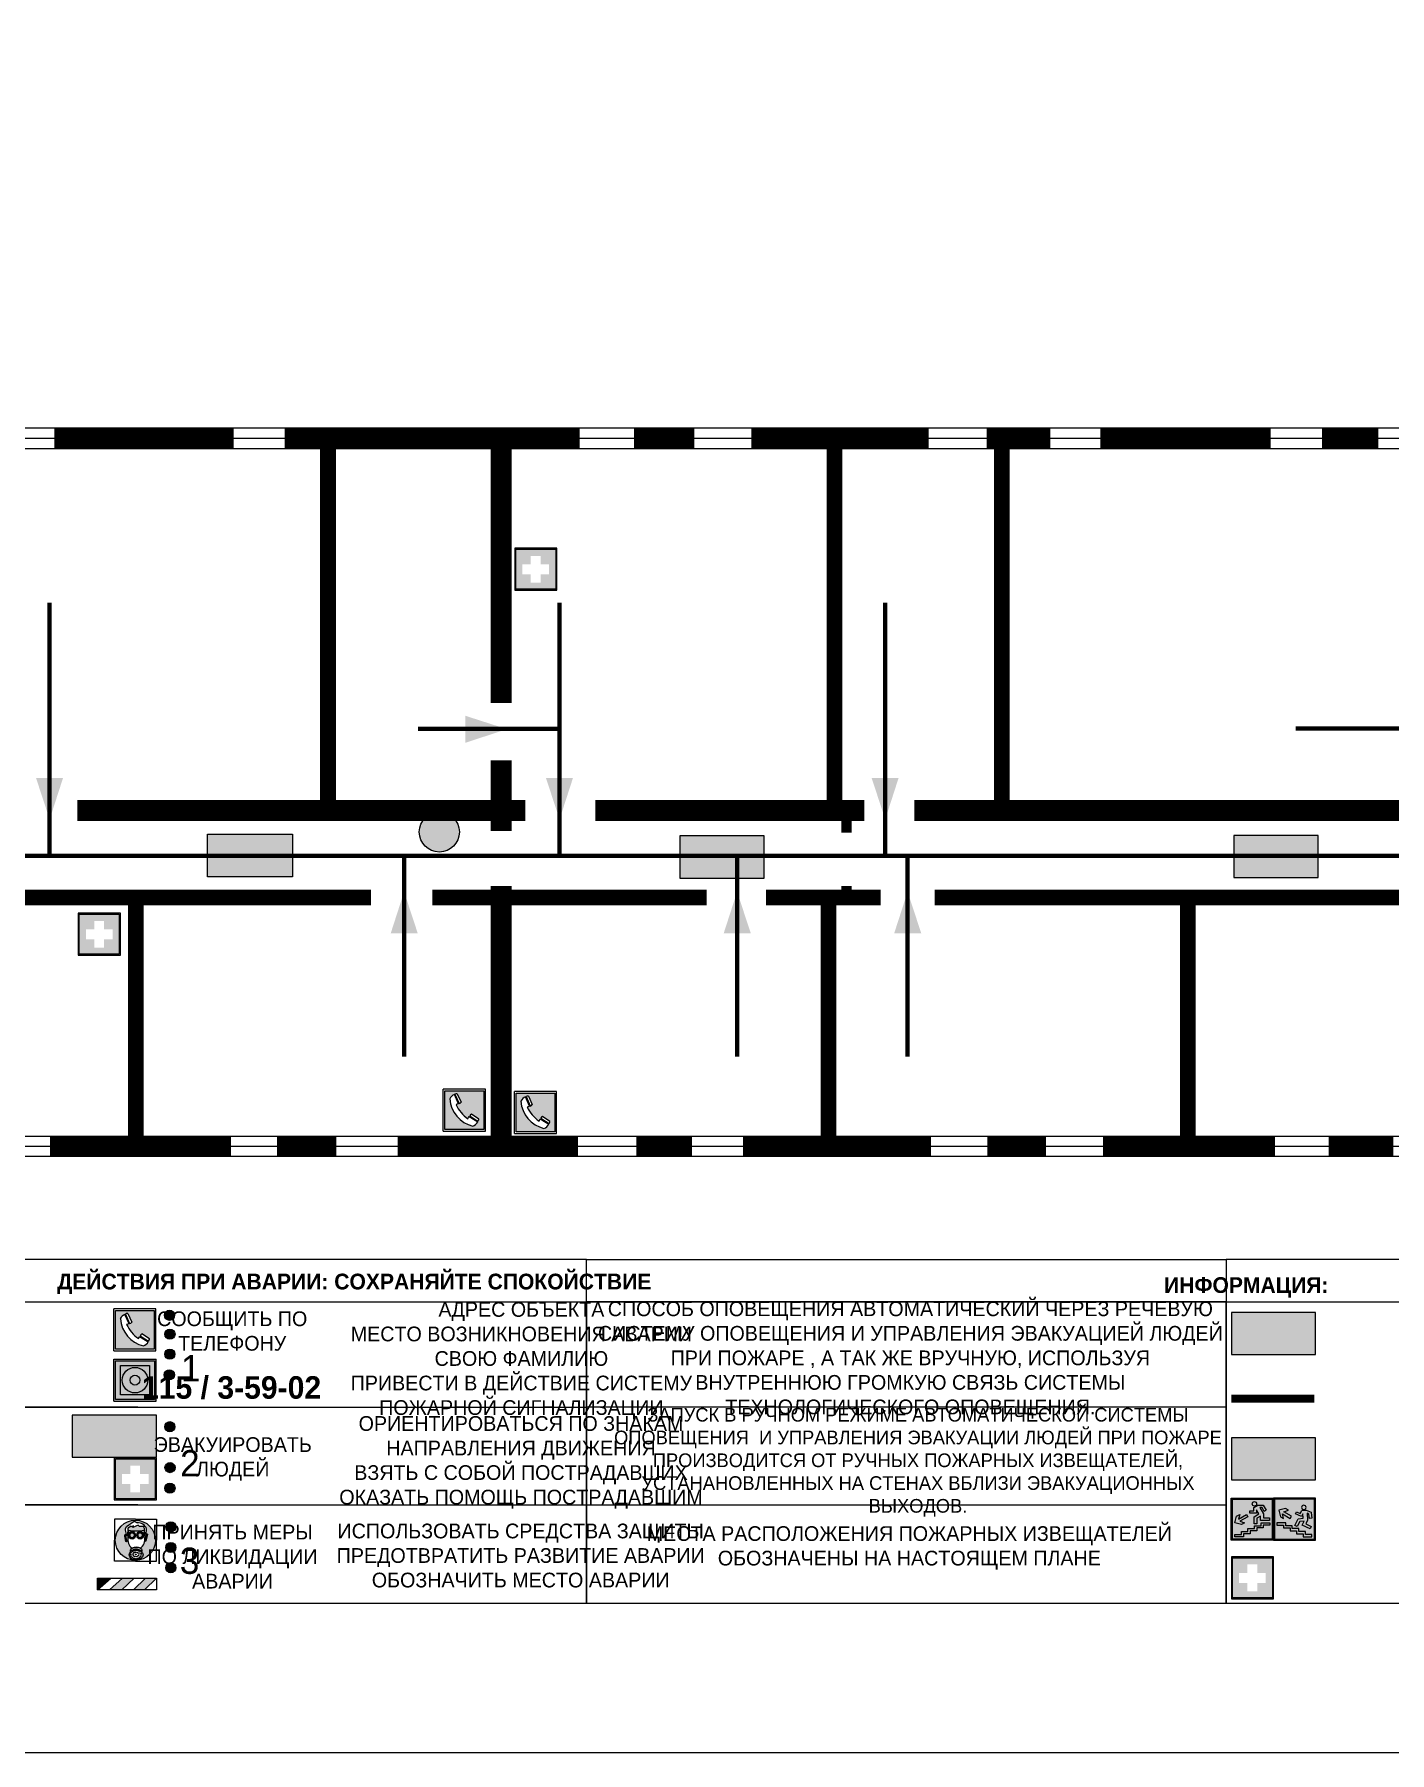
# Model space of a CAD drawing. Header units: millimetres. Extents: x 13114 to 67229, y 22859 to 38520.
# Drawn here: x 31861.6 to 32119.4, y 34763.1 to 35090 of the extents above; entities that cross this region are included whole.
import ezdxf

# ---------------------------------------------------------------- set-up
doc = ezdxf.new("R2010")
doc.units = ezdxf.units.MM
doc.layers.add('План_Штампы', color=7, linetype='Continuous')
doc.styles.add('обычный', font='arial.ttf')

# ---------------------------------------------------------------- blocks, each defined once
blk = doc.blocks.new('A$C38D26F80')
h = blk.add_hatch(color=5)
h.dxf.hatch_style = 1
h.paths.add_polyline_path([(-8.77, -4.48, 1), (-0.19, -4.48, 1)])
h.paths.add_polyline_path([(-6.75, -3.58), (-6.75, -3.31), (-6.62, -3.22), (-6.5, -3.22), (-6.42, -3.3), (-6.39, -3.28), (-6.59, -2.23), (-6.59, -2.01), (-6.38, -1.58), (-4.76, -0.4), (-4.13, -0.79, -0.362848), (-2.1, -2.1, -0.201049), (-2.17, -2.48, 0.085434), (-2.26, -3.13), (-1.9, -3.16), (-2.25, -4.7), (-2.4, -4.59), (-2.43, -4.34), (-2.36, -4.34), (-2.14, -3.34), (-2.47, -3.42), (-2.58, -1.95), (-2.77, -1.58), (-3.58, -1.52), (-3.92, -1.26), (-5.05, -1.73), (-4.87, -1.39), (-5.41, -1.6), (-5.41, -1.46), (-6.13, -1.87), (-6.18, -3.5), (-6.56, -3.47), (-6.37, -4.59), (-6.16, -4.43), (-6.16, -4.66), (-6.36, -4.79), (-6.37, -4.8), (-6.51, -4.76)], flags=16)
h.paths.add_polyline_path([(-6.51, -4.76), (-6.36, -4.79), (-6.37, -4.8)], flags=0)
h.paths.add_polyline_path([(-5.92, -2.34, 0.089508), (-2.67, -2.35), (-2.48, -3.88, -0.268602), (-3.4, -6.18, 0.262449), (-5.2, -6.18, -0.268602), (-6.11, -3.88)], flags=16)
edge = h.paths.add_edge_path(flags=16)
edge.add_ellipse((-5.19, -3.41), major_axis=(0, 0.842), ratio=0.848992, start_angle=0, end_angle=360)
edge = h.paths.add_edge_path(flags=0)
edge.add_ellipse((-5.19, -3.39), major_axis=(0, 0.665), ratio=0.853798, start_angle=0, end_angle=360)
edge = h.paths.add_edge_path(flags=0)
edge.add_ellipse((-5.19, -3.4), major_axis=(0, 0.528), ratio=0.864094, start_angle=0, end_angle=360)
edge = h.paths.add_edge_path(flags=16)
edge.add_ellipse((-3.47, -3.4), major_axis=(0, 0.842), ratio=0.848992, start_angle=0, end_angle=360)
h.paths.add_polyline_path([(-3.13, -6.45), (-3.13, -6.84, 0.383174), (-5.57, -6.85), (-5.57, -6.49, -0.369952)], flags=16)
edge = h.paths.add_edge_path(flags=0)
edge.add_ellipse((-3.47, -3.39), major_axis=(0, 0.665), ratio=0.853798, start_angle=0, end_angle=360)
edge = h.paths.add_edge_path(flags=0)
edge.add_ellipse((-3.47, -3.4), major_axis=(0, 0.528), ratio=0.864094, start_angle=0, end_angle=360)
edge = h.paths.add_edge_path(flags=16)
edge.add_ellipse((-4.34, -7.57), major_axis=(-1.48, 0), ratio=0.744955, start_angle=0, end_angle=360)
h.paths.add_polyline_path([(-5.01, -6.85, -1), (-5.15, -6.85, -1)], flags=0)
h.paths.add_polyline_path([(-5.33, -7.14, -1), (-5.47, -7.14, -1)], flags=0)
h.paths.add_polyline_path([(-4.61, -6.71, -1), (-4.74, -6.71, -1)], flags=16)
h.paths.add_polyline_path([(-5.43, -7.51, -1), (-5.57, -7.51, -1)], flags=0)
h.paths.add_polyline_path([(-4.26, -6.67, -1), (-4.4, -6.67, -1)], flags=16)
h.paths.add_polyline_path([(-4.74, -7.14, -1), (-4.88, -7.14, -1)], flags=0)
h.paths.add_polyline_path([(-4.93, -7.43, -1), (-5.07, -7.43, -1)], flags=0)
h.paths.add_polyline_path([(-4.41, -7.07, -1), (-4.54, -7.07, -1)], flags=0)
h.paths.add_polyline_path([(-5.33, -7.87, -1), (-5.46, -7.87, -1)], flags=0)
h.paths.add_polyline_path([(-3.8, -6.71, -1), (-3.94, -6.71, -1)], flags=16)
h.paths.add_polyline_path([(-4.85, -7.78, -1), (-4.98, -7.78, -1)], flags=0)
h.paths.add_polyline_path([(-3.96, -7.14, -1), (-4.1, -7.14, -1)], flags=0)
h.paths.add_polyline_path([(-4.33, -7.53, -1), (-4.47, -7.53, -1)], flags=0)
h.paths.add_polyline_path([(-5.09, -8.12, -1), (-5.23, -8.12, -1)], flags=0)
h.paths.add_polyline_path([(-3.5, -6.94, -1), (-3.64, -6.94, -1)], flags=0)
h.paths.add_polyline_path([(-4.54, -7.97, -1), (-4.68, -7.97, -1)], flags=0)
h.paths.add_polyline_path([(-3.66, -7.39, -1), (-3.8, -7.39, -1)], flags=0)
h.paths.add_polyline_path([(-4.73, -8.35, -1), (-4.86, -8.35, -1)], flags=0)
h.paths.add_polyline_path([(-4.09, -7.96, -1), (-4.23, -7.96, -1)], flags=0)
h.paths.add_polyline_path([(-3.77, -7.74, -1), (-3.91, -7.74, -1)], flags=0)
h.paths.add_polyline_path([(-3.22, -7.27, -1), (-3.35, -7.27, -1)], flags=0)
h.paths.add_polyline_path([(-4.34, -8.4, -1), (-4.47, -8.4, -1)], flags=0)
h.paths.add_polyline_path([(-3.16, -7.61, -1), (-3.3, -7.61, -1)], flags=0)
h.paths.add_polyline_path([(-3.9, -8.35, -1), (-4.04, -8.35, -1)], flags=0)
h.paths.add_polyline_path([(-3.32, -7.91, -1), (-3.46, -7.91, -1)], flags=0)
h.paths.add_polyline_path([(-3.55, -8.23, -1), (-3.69, -8.23, -1)], flags=0)
at = {"color": 5, "lineweight": 5}
for p, q in [((-4.48, 0), (-8.96, 0)), ((-8.96, 0), (-8.96, -4.48)), ((-4.48, 0), (0, 0)), ((0, 0), (0, -4.48)), ((-6.75, -3.31), (-6.62, -3.22)), ((-6.75, -3.58), (-6.75, -3.31)), ((-6.51, -4.76), (-6.75, -3.58)), ((-6.62, -3.22), (-6.5, -3.22)), ((-6.59, -2.01), (-6.38, -1.58)), ((-6.59, -2.23), (-6.59, -2.01)), ((-6.39, -3.28), (-6.59, -2.23)), ((-6.18, -3.5), (-6.56, -3.47)), ((-6.56, -3.47), (-6.37, -4.59)), ((-6.5, -3.22), (-6.42, -3.3)), ((-6.42, -3.3), (-6.39, -3.28)), ((-6.38, -1.58), (-4.76, -0.4)), ((-6.13, -1.87), (-6.18, -3.5)), ((-5.41, -1.46), (-6.13, -1.87)), ((-5.92, -2.34), (-6.11, -3.88)), ((-4.87, -1.39), (-5.41, -1.6)), ((-5.41, -1.6), (-5.41, -1.46)), ((-3.92, -1.26), (-5.05, -1.73)), ((-5.05, -1.73), (-4.87, -1.39)), ((-4.76, -0.4), (-4.13, -0.79)), ((-3.58, -1.52), (-3.92, -1.26)), ((-2.77, -1.58), (-3.58, -1.52)), ((-2.58, -1.95), (-2.77, -1.58)), ((-2.67, -2.34), (-2.48, -3.88)), ((-2.47, -3.42), (-2.58, -1.95)), ((-2.14, -3.34), (-2.47, -3.42)), ((-2.36, -4.34), (-2.14, -3.34)), ((-1.9, -3.16), (-2.26, -3.13)), ((-2.25, -4.7), (-1.9, -3.16)), ((-8.96, -8.96), (-8.96, -4.48)), ((-6.37, -4.8), (-6.51, -4.76)), ((-6.37, -4.59), (-6.16, -4.43)), ((-6.16, -4.66), (-6.37, -4.8)), ((-6.16, -4.43), (-6.16, -4.66)), ((-5.57, -6.49), (-5.57, -6.85)), ((-3.13, -6.45), (-3.13, -6.84)), ((-2.43, -4.34), (-2.4, -4.59)), ((-2.43, -4.34), (-2.36, -4.34)), ((-2.4, -4.59), (-2.25, -4.7)), ((0, -8.96), (0, -4.48)), ((-4.48, -8.96), (-8.96, -8.96)), ((-4.48, -8.96), (0, -8.96))]:
    blk.add_line(p, q, dxfattribs=at)
at = {"color": 5}
for p, q in [((-6.75, -3.31), (-6.62, -3.22)), ((-6.75, -3.58), (-6.75, -3.31)), ((-6.51, -4.76), (-6.75, -3.58)), ((-6.62, -3.22), (-6.5, -3.22)), ((-6.59, -2.01), (-6.38, -1.58)), ((-6.59, -2.23), (-6.59, -2.01)), ((-6.39, -3.28), (-6.59, -2.23)), ((-6.18, -3.5), (-6.56, -3.47)), ((-6.56, -3.47), (-6.37, -4.59)), ((-6.5, -3.22), (-6.42, -3.3)), ((-6.42, -3.3), (-6.39, -3.28)), ((-6.38, -1.58), (-4.76, -0.4)), ((-6.13, -1.87), (-6.18, -3.5)), ((-5.41, -1.46), (-6.13, -1.87)), ((-4.87, -1.39), (-5.41, -1.6)), ((-5.41, -1.6), (-5.41, -1.46)), ((-3.92, -1.26), (-5.05, -1.73)), ((-5.05, -1.73), (-4.87, -1.39)), ((-4.76, -0.4), (-4.13, -0.79)), ((-3.58, -1.52), (-3.92, -1.26)), ((-2.77, -1.58), (-3.58, -1.52)), ((-2.58, -1.95), (-2.77, -1.58)), ((-2.47, -3.42), (-2.58, -1.95)), ((-2.14, -3.34), (-2.47, -3.42)), ((-2.36, -4.34), (-2.14, -3.34)), ((-2.26, -3.13), (-1.9, -3.16)), ((-1.9, -3.16), (-2.25, -4.7)), ((-6.37, -4.8), (-6.51, -4.76)), ((-6.36, -4.79), (-6.51, -4.76)), ((-6.37, -4.59), (-6.16, -4.43)), ((-6.16, -4.66), (-6.37, -4.8)), ((-6.16, -4.66), (-6.36, -4.79)), ((-6.16, -4.43), (-6.16, -4.66)), ((-2.4, -4.59), (-2.43, -4.34)), ((-2.43, -4.34), (-2.36, -4.34)), ((-2.25, -4.7), (-2.4, -4.59))]:
    blk.add_line(p, q, dxfattribs=at)
at = {"color": 5, "lineweight": 5}
for centre, radius in [((-4.48, -4.48), 4.29), ((-5.4, -7.14), 0.0678), ((-5.08, -6.85), 0.0678), ((-4.81, -7.14), 0.0678), ((-4.67, -6.71), 0.0678), ((-4.47, -7.07), 0.0678), ((-4.33, -6.67), 0.0678), ((-4.03, -7.14), 0.0678), ((-3.87, -6.71), 0.0678), ((-3.73, -7.39), 0.0678), ((-3.57, -6.94), 0.0678), ((-3.28, -7.27), 0.0678), ((-5.5, -7.51), 0.0678), ((-5.4, -7.87), 0.0678), ((-5.16, -8.12), 0.0678), ((-5, -7.43), 0.0678), ((-4.91, -7.78), 0.0678), ((-4.79, -8.35), 0.0678), ((-4.61, -7.97), 0.0678), ((-4.4, -7.53), 0.0678), ((-4.4, -8.4), 0.0678), ((-4.16, -7.96), 0.0678), ((-3.97, -8.35), 0.0678), ((-3.84, -7.74), 0.0678), ((-3.62, -8.23), 0.0678), ((-3.39, -7.91), 0.0678), ((-3.23, -7.61), 0.0678)]:
    blk.add_circle(centre, radius, dxfattribs=at)
for centre, radius, start, end in [((-4.28, 6.66), 9.15, 259.6987, 280.1569), ((-0.47, -3.05), 1.79, 161.5846, 182.4584), ((-2.6, -2.2), 0.513, 326.4781, 11.7739), ((-3.66, -4.24), 2.47, 171.573, 231.7124), ((-4.33, -7.88), 1.87, 50.358, 131.5662), ((-4.34, -8.2), 1.82, 48.4943, 132.3565), ((-4.3, -7.78), 1.83, 60.5889, 119.4111), ((-4.93, -4.24), 2.47, 308.2876, 8.427)]:
    blk.add_arc(centre, radius, start, end, dxfattribs=at)
at = {"color": 5}
for centre, radius, start, end in [((-3.89, -2.66), 1.88, 17.387, 97.1599), ((-0.35, -3.07), 1.91, 162.2553, 181.7878), ((-2.6, -2.2), 0.511, 326.3906, 11.8614)]:
    blk.add_arc(centre, radius, start, end, dxfattribs=at)
at = {"color": 5, "lineweight": 5}
for centre, major_axis, ratio in [((-5.19, -3.41), (0, 0.842), 0.848992), ((-5.19, -3.39), (0, 0.665), 0.853798), ((-5.19, -3.4), (0, 0.528), 0.864094), ((-3.47, -3.4), (0, 0.842), 0.848992), ((-3.47, -3.39), (0, 0.665), 0.853798), ((-3.47, -3.4), (0, 0.528), 0.864094), ((-4.34, -7.57), (-1.48, 0), 0.744955)]:
    blk.add_ellipse(centre, major_axis=major_axis, ratio=ratio, dxfattribs=at)
blk = doc.blocks.new('A$C47DD6509')
at = {"lineweight": 5}
for points in [[(-8.69, 0), (-11.19, 0), (-11.19, -2.22)], [(-4.22, 0), (-6.45, 0), (-8.91, -2.22), (-6.61, -2.22)], [(0, 0), (-2.09, 0), (-4.36, -2.22), (-2.29, -2.22)]]:
    blk.add_hatch(color=242, dxfattribs=at).paths.add_polyline_path(points)
at = {"color": 242, "lineweight": 5}
for p, q in [((-11.19, -2.22), (-8.69, 0)), ((-11.19, -2.22), (-11.19, 0)), ((-11.19, 0), (-8.69, 0)), ((-11.19, 0), (0, 0)), ((-8.91, -2.22), (-6.45, 0)), ((-6.61, -2.22), (-4.22, 0)), ((-4.36, -2.22), (-2.09, 0)), ((-2.29, -2.22), (0, 0)), ((0, 0), (0, -2.22)), ((0, -2.22), (-11.19, -2.22))]:
    blk.add_line(p, q, dxfattribs=at)
blk = doc.blocks.new('A$C32E8229D')
at = {"true_color": 0xffffff}
blk.add_hatch(color=7, dxfattribs=at).paths.add_polyline_path([(0, 0), (0, -8), (16, -8), (16, 0)])
h = blk.add_hatch(color=126)
h.paths.add_polyline_path([(0.2, -0.2), (15.8, -0.2), (15.8, -7.8), (0.2, -7.8)])
h.paths.add_polyline_path([(13.49, -2.05), (12.08, -2.05), (11.37, -2.63, 0.162397), (11.29, -2.84), (11.29, -3.63), (10.35, -3.63), (10.35, -4.05), (11.68, -4.05), (11.68, -3.48), (12.26, -4.28), (11.29, -5.1), (11.29, -6.78), (11.85, -6.78), (11.85, -5.44), (12.8, -4.64), (12.8, -5.94), (14.46, -5.94), (14.46, -5.39), (13.45, -5.39), (13.45, -3.97), (12.46, -2.59), (13.15, -2.59), (13.69, -3.34), (14.18, -3)], flags=16)
h.paths.add_polyline_path([(10.74, -1.82, 1), (11.8, -1.82, 1)], flags=16)
h.paths.add_polyline_path([(9.39, -3.59), (5.99, -3.59), (6.56, -3.03), (5.91, -3.03), (5.1, -3.83), (5.91, -4.64), (6.56, -4.64), (5.99, -4.09), (9.39, -4.09)], flags=16)
h.paths.add_polyline_path([(4.29, -1.08), (1.72, -1.08), (1.72, -6.6), (4.29, -6.6)], flags=16)
at = {"color": 126}
blk.add_lwpolyline([(16, -8), (0, -8), (0, 0), (16, 0)], close=True, dxfattribs=at)
blk = doc.blocks.new('A$C18900ED3')
h = blk.add_hatch(color=126)
h.paths.add_polyline_path([(-0.18, -0.18), (-7.02, -0.18), (-7.02, -7.02), (-0.18, -7.02)])
h.paths.add_polyline_path([(-5.89, -4.46), (-5.89, -2.77), (-4.46, -2.77), (-4.46, -1.31), (-2.77, -1.31), (-2.77, -2.77), (-1.33, -2.77), (-1.33, -4.46), (-2.77, -4.46), (-2.77, -5.89), (-4.46, -5.89), (-4.46, -4.46)], flags=16)
at = {"color": 126}
for p, q in [((-7.2, 0), (-7.2, -7.2)), ((0, 0), (-7.2, 0)), ((0, -7.2), (0, 0)), ((-7.02, -7.02), (-7.02, -0.18)), ((-7.02, -0.18), (-0.18, -0.18)), ((-0.18, -0.18), (-0.18, -7.02)), ((-7.2, -7.2), (0, -7.2)), ((-0.18, -7.02), (-7.02, -7.02))]:
    blk.add_line(p, q, dxfattribs=at)
blk = doc.blocks.new('A$C456E1F9C')
at = {"lineweight": 5}
h = blk.add_hatch(color=242, dxfattribs=at)
h.paths.add_polyline_path([(0.51, -1.47), (0.51, -13.26), (12.29, -13.26), (12.29, -1.47)])
h.paths.add_polyline_path([(5.42, -4.95, -0.254479), (4.78, -5.4), (3.52, -2.53, -0.209735), (4.23, -2.4)], flags=16)
h.paths.add_polyline_path([(8.53, -8.6), (10.87, -10.17), (10.54, -10.76), (8.03, -9.13, -0.192251)], flags=16)
h.paths.add_polyline_path([(4.61, -5.49, 0.005518), (3.87, -5.72, 0.128647), (7.49, -10.01, 0.00809), (7.83, -9.33), (10.47, -10.97, -0.16736), (8.99, -12.25, -0.327862), (1.95, -3.95, -0.166952), (3.36, -2.62)], flags=16)
at = {"color": 242, "lineweight": 5}
for p, q in [((0, -13.77), (0, -0.97)), ((12.8, -0.97), (0, -0.97)), ((4.61, -5.49), (3.36, -2.62)), ((3.52, -2.53), (4.78, -5.4)), ((4.23, -2.4), (5.42, -4.95)), ((12.8, -13.77), (12.8, -0.97)), ((7.83, -9.33), (10.47, -10.97)), ((8.03, -9.13), (10.54, -10.76)), ((10.81, -10.12), (8.53, -8.6)), ((10.54, -10.76), (10.8, -10.3)), ((10.8, -10.3), (10.81, -10.12)), ((0, -13.77), (12.8, -13.77))]:
    blk.add_line(p, q, dxfattribs=at)
blk.add_lwpolyline([(0.51, -1.47), (12.29, -1.47), (12.29, -13.26), (0.51, -13.26)], close=True, dxfattribs=at)
for centre, radius, start, end in [((4.59, -5.34), 2.99, 114.2845, 152.1974), ((11.12, -3.31), 9.19, 183.9915, 256.6009), ((4.02, -3.27), 0.891, 76.3284, 123.7092), ((4.68, -4.59), 0.824, 276.9621, 334.0723), ((14.98, -39.1), 35.17, 107.1487, 108.4135), ((13.86, -0.94), 11.08, 205.5536, 234.8762), ((-13.31, 0.8), 23.44, 332.5487, 334.4027), ((8.94, -9.5), 0.989, 114.4092, 157.9388), ((7.87, -9.46), 3, 291.9291, 329.9329)]:
    blk.add_arc(centre, radius, start, end, dxfattribs=at)
blk = doc.blocks.new('A$C54414219')
at = {"true_color": 0xffffff}
h = blk.add_hatch(color=7, dxfattribs=at)
h.paths.add_polyline_path([(2.39, -9.45), (2.39, -18.3), (11.23, -18.3), (11.23, -9.45)], flags=0)
h.paths.add_polyline_path([(10.71, -13.87, -1), (2.92, -13.87, -1)], flags=0)
h.paths.add_polyline_path([(8.3, -13.87, -1), (5.33, -13.87, -1)], flags=0)
h.paths.add_polyline_path([(0.41, -7.47), (0.41, -20.27), (13.21, -20.27), (13.21, -7.47)])
h.paths.add_polyline_path([(0.92, -19.77), (12.71, -19.77), (12.71, -7.98), (0.92, -7.98)], flags=16)
h.paths.add_polyline_path([(11.23, -9.45), (11.23, -18.3), (2.39, -18.3), (2.39, -9.45)], flags=0)
at = {"lineweight": 5}
h = blk.add_hatch(color=242, dxfattribs=at)
h.paths.add_polyline_path([(12.71, -7.98), (0.92, -7.98), (0.92, -19.77), (12.71, -19.77)])
h.paths.add_polyline_path([(11.23, -18.3), (2.39, -18.3), (2.39, -9.45), (11.23, -9.45)], flags=16)
h.paths.add_polyline_path([(10.71, -13.87, -1), (2.92, -13.87, -1)], flags=0)
h.paths.add_polyline_path([(8.3, -13.87, -1), (5.33, -13.87, -1)], flags=0)
at = {"true_color": 0xffffff}
h = blk.add_hatch(color=7, dxfattribs=at)
h.paths.add_polyline_path([(2.39, -9.45), (2.39, -18.3), (11.23, -18.3), (11.23, -9.45)])
h.paths.add_polyline_path([(10.71, -13.87, -1), (2.92, -13.87, -1)], flags=16)
h.paths.add_polyline_path([(8.3, -13.87, -1), (5.33, -13.87, -1)], flags=0)
at = {"lineweight": 5}
h = blk.add_hatch(color=242, dxfattribs=at)
h.paths.add_polyline_path([(2.92, -13.87, 1), (10.71, -13.87, 1)])
h.paths.add_polyline_path([(8.3, -13.87, -1), (5.33, -13.87, -1)], flags=16)
at = {"color": 242, "lineweight": 5}
for p, q in [((0.41, -20.27), (0.41, -7.47)), ((0.41, -7.47), (13.21, -7.47)), ((0.41, -7.47), (13.21, -7.47)), ((13.21, -20.27), (13.21, -7.47)), ((0.41, -20.27), (13.21, -20.27))]:
    blk.add_line(p, q, dxfattribs=at)
for points in [[(0.92, -7.98), (12.71, -7.98), (12.71, -19.77), (0.92, -19.77)], [(2.39, -9.45), (11.23, -9.45), (11.23, -18.3), (2.39, -18.3)]]:
    blk.add_lwpolyline(points, close=True, dxfattribs=at)
for radius in [3.89, 1.49]:
    blk.add_circle((6.81, -13.87), radius, dxfattribs=at)
blk = doc.blocks.new('A$C7B4425F7')
at = {"true_color": 0xffffff}
blk.add_hatch(color=7, dxfattribs=at).paths.add_polyline_path([(0, 0), (-16, 0), (-16, -8), (0, -8)])
h = blk.add_hatch(color=126)
h.paths.add_polyline_path([(-0.2, -0.2), (-15.8, -0.2), (-15.8, -7.8), (-0.2, -7.8)])
h.paths.add_polyline_path([(-11.76, -2.03), (-11.76, -3.66), (-11.17, -3.66, -0.568275), (-11.17, -6.18), (-12.58, -6.18), (-12.58, -2.03)], flags=16)
h.paths.add_polyline_path([(-13.33, -4.12, -0.495768), (-13.59, -6.18), (-15.03, -6.18), (-15.03, -2.03), (-13.59, -2.03, -0.487973)], flags=16)
h.paths.add_polyline_path([(-10.25, -2.03), (-9.48, -2.03), (-9.48, -6.18), (-10.25, -6.18)], flags=16)
h.paths.add_polyline_path([(-13.84, -3.69), (-14.24, -3.69), (-14.24, -3.03), (-13.9, -3.03, -0.692621)], flags=0)
h.paths.add_polyline_path([(-9.15, -2.03), (-8.4, -2.03), (-8.04, -3.07), (-7.68, -2.03), (-6.93, -2.03), (-7.64, -4.1), (-6.93, -6.18), (-7.68, -6.18), (-8.04, -5.14), (-8.4, -6.18), (-9.15, -6.18), (-8.44, -4.1)], flags=16)
h.paths.add_polyline_path([(-11.76, -4.46), (-11.42, -4.46, -0.692621), (-11.36, -5.12), (-11.76, -5.12)], flags=0)
h.paths.add_polyline_path([(-13.9, -5.2), (-14.24, -5.2), (-14.24, -4.55), (-13.84, -4.55, -0.708038)], flags=0)
edge = h.paths.add_edge_path(flags=16)
edge.add_ellipse((-5.51, -4.08), major_axis=(0, 2.05), ratio=0.586184, start_angle=0, end_angle=360)
edge = h.paths.add_edge_path(flags=0)
edge.add_ellipse((-5.51, -4.08), major_axis=(0, 1.14), ratio=0.454828, start_angle=0, end_angle=360)
h.paths.add_polyline_path([(-4.13, -4.96, 0.377264), (-3.48, -4.52, 0.0555), (-3.16, -2.03), (-1.66, -2.03), (-1.66, -4.96), (-0.96, -4.96), (-0.96, -7.01), (-1.75, -7.01), (-1.75, -6.18), (-3.3, -6.18), (-3.3, -7.02), (-4.13, -7.02)], flags=16)
h.paths.add_polyline_path([(-2.73, -2.91), (-2.28, -2.91), (-2.28, -4.96), (-3.05, -4.96, 0.079136)], flags=0)
at = {"color": 126}
blk.add_lwpolyline([(-16, -8), (0, -8), (0, 0), (-16, 0)], close=True, dxfattribs=at)
blk = doc.blocks.new('вниз 3')
at = {"lineweight": 0, "true_color": 0xffffff}
h = blk.add_hatch(color=7, dxfattribs=at)
h.dxf.hatch_style = 1
h.paths.add_polyline_path([(40997.5, -4475.69), (40997.25, -4475.28), (40995.76, -4476.15), (40995.97, -4475.23), (40995.39, -4475.56), (40995.05, -4476.83), (40996.33, -4477.17), (40996.91, -4476.83), (40996, -4476.55)], flags=0)
h.paths.add_polyline_path([(40999.81, -4473.95), (41000.22, -4473.95), (41000.64, -4474.67), (41001.03, -4474.43), (41000.46, -4473.49), (41000.42, -4473.49), (40999.43, -4473.49), (40998.68, -4473.92), (40998.68, -4474.57), (40997.88, -4474.57), (40997.88, -4475), (40999.14, -4475), (40999.14, -4474.43), (40999.14, -4474.38), (40999.59, -4475.15), (40998.72, -4475.67), (40998.72, -4477.06), (40999.24, -4477.06), (40999.24, -4475.96), (40999.95, -4475.56), (40999.95, -4476.43), (41001.61, -4476.43), (41001.61, -4475.88), (41000.47, -4475.88), (41000.47, -4475.12)], flags=0)
h.paths.add_polyline_path([(40999.2, -4473.24, 1), (40998.35, -4473.24, 1)], flags=0)
h.paths.add_polyline_path([(41000.46, -4477.26), (41001.69, -4477.26), (41001.69, -4476.84), (41000.03, -4476.84), (41000.03, -4477.39), (40998.78, -4477.39), (40998.78, -4477.95), (40997.53, -4477.95), (40997.53, -4478.5), (40996.29, -4478.5), (40996.29, -4479.06), (40995.05, -4479.06), (40995.05, -4479.48), (40995.29, -4479.48), (40996.72, -4479.48), (40996.72, -4478.92), (40997.97, -4478.92), (40997.97, -4478.36), (40999.2, -4478.36), (40999.2, -4477.81), (41000.46, -4477.81)], flags=0)
h.paths.add_polyline_path([(41002.37, -4472.17), (40994.37, -4472.17), (40994.37, -4480.17), (41002.37, -4480.17)])
h.paths.add_polyline_path([(41002.16, -4479.96), (40994.57, -4479.96), (40994.57, -4472.37), (41002.16, -4472.37)], flags=16)
h.paths.add_polyline_path([(41001.61, -4475.88), (41001.61, -4476.43), (40999.95, -4476.43), (40999.95, -4475.56), (40999.24, -4475.96), (40999.24, -4477.06), (40998.72, -4477.06), (40998.72, -4475.67), (40999.59, -4475.15), (40999.14, -4474.38), (40999.14, -4474.43), (40999.14, -4475), (40997.88, -4475), (40997.88, -4474.57), (40998.68, -4474.57), (40998.68, -4473.92), (40999.43, -4473.49), (41000.42, -4473.49), (41000.46, -4473.49), (41001.03, -4474.43), (41000.64, -4474.67), (41000.22, -4473.95), (40999.81, -4473.95), (41000.47, -4475.12), (41000.47, -4475.88)], flags=0)
h.paths.add_polyline_path([(41001.69, -4476.84), (41001.69, -4477.26), (41000.46, -4477.26), (41000.46, -4477.81), (40999.2, -4477.81), (40999.2, -4478.36), (40997.97, -4478.36), (40997.97, -4478.92), (40996.72, -4478.92), (40996.72, -4479.48), (40995.05, -4479.48), (40995.05, -4479.06), (40996.29, -4479.06), (40996.29, -4478.5), (40997.53, -4478.5), (40997.53, -4477.95), (40998.78, -4477.95), (40998.78, -4477.39), (41000.03, -4477.39), (41000.03, -4476.84)], flags=0)
h.paths.add_polyline_path([(40998.35, -4473.24, -1), (40999.2, -4473.24, -1)], flags=0)
h.paths.add_polyline_path([(40997.5, -4475.69), (40996, -4476.55), (40996.91, -4476.83), (40996.33, -4477.17), (40995.05, -4476.83), (40995.39, -4475.56), (40995.97, -4475.23), (40995.76, -4476.15), (40997.25, -4475.28)], flags=0)
at = {"lineweight": 0}
h = blk.add_hatch(color=126, dxfattribs=at)
h.dxf.hatch_style = 1
h.paths.add_polyline_path([(41002.16, -4472.37), (40994.57, -4472.37), (40994.57, -4479.96), (41002.16, -4479.96)])
h.paths.add_polyline_path([(40995.97, -4475.23), (40995.76, -4476.15), (40997.25, -4475.28), (40997.5, -4475.69), (40996, -4476.55), (40996.91, -4476.83), (40996.33, -4477.17), (40995.05, -4476.83), (40995.39, -4475.56)], flags=16)
h.paths.add_polyline_path([(40997.88, -4474.57), (40998.68, -4474.57), (40998.68, -4473.92), (40999.43, -4473.49), (41000.42, -4473.49), (41000.46, -4473.49), (41001.03, -4474.43), (41000.64, -4474.67), (41000.22, -4473.95), (40999.81, -4473.95), (41000.47, -4475.12), (41000.47, -4475.88), (41001.61, -4475.88), (41001.61, -4476.43), (40999.95, -4476.43), (40999.95, -4475.56), (40999.24, -4475.96), (40999.24, -4477.06), (40998.72, -4477.06), (40998.72, -4475.67), (40999.59, -4475.15), (40999.14, -4474.38), (40999.14, -4474.43), (40999.14, -4475), (40997.88, -4475)], flags=16)
h.paths.add_polyline_path([(40998.35, -4473.24, -1), (40999.2, -4473.24, -1)], flags=16)
h.paths.add_polyline_path([(40997.53, -4477.95), (40998.78, -4477.95), (40998.78, -4477.39), (41000.03, -4477.39), (41000.03, -4476.84), (41001.69, -4476.84), (41001.69, -4477.26), (41000.46, -4477.26), (41000.46, -4477.81), (40999.2, -4477.81), (40999.2, -4478.36), (40997.97, -4478.36), (40997.97, -4478.92), (40996.72, -4478.92), (40996.72, -4479.48), (40995.05, -4479.48), (40995.05, -4479.06), (40996.29, -4479.06), (40996.29, -4478.5), (40997.53, -4478.5)], flags=16)
at = {"lineweight": 0, "true_color": 0xffffff}
h = blk.add_hatch(color=7, dxfattribs=at)
h.dxf.hatch_style = 1
h.paths.add_polyline_path([(40999.2, -4473.24, 1), (40998.35, -4473.24, 1)])
h.paths.add_polyline_path([(40999.81, -4473.95), (41000.22, -4473.95), (41000.64, -4474.67), (41001.03, -4474.43), (41000.46, -4473.49), (41000.42, -4473.49), (40999.43, -4473.49), (40998.68, -4473.92), (40998.68, -4474.57), (40997.88, -4474.57), (40997.88, -4475), (40999.14, -4475), (40999.14, -4474.43), (40999.14, -4474.38), (40999.59, -4475.15), (40998.72, -4475.67), (40998.72, -4477.06), (40999.24, -4477.06), (40999.24, -4475.96), (40999.95, -4475.56), (40999.95, -4476.43), (41001.61, -4476.43), (41001.61, -4475.88), (41000.47, -4475.88), (41000.47, -4475.12)])
h.paths.add_polyline_path([(40999.2, -4477.81), (41000.46, -4477.81), (41000.46, -4477.26), (41001.69, -4477.26), (41001.69, -4476.84), (41000.03, -4476.84), (41000.03, -4477.39), (40998.78, -4477.39), (40998.78, -4477.95), (40997.53, -4477.95), (40997.53, -4478.5), (40996.29, -4478.5), (40996.29, -4479.06), (40995.05, -4479.06), (40995.05, -4479.48), (40995.29, -4479.48), (40996.72, -4479.48), (40996.72, -4478.92), (40997.97, -4478.92), (40997.97, -4478.36), (40999.2, -4478.36)])
h.paths.add_polyline_path([(40997.5, -4475.69), (40997.25, -4475.28), (40995.76, -4476.15), (40995.97, -4475.23), (40995.39, -4475.56), (40995.05, -4476.83), (40996.33, -4477.17), (40996.91, -4476.83), (40996, -4476.55)])
at = {"color": 126, "lineweight": 0}
for points in [[(40994.37, -4472.17), (41002.37, -4472.17), (41002.37, -4480.17), (40994.37, -4480.17)], [(40994.57, -4472.37), (41002.16, -4472.37), (41002.16, -4479.96), (40994.57, -4479.96)]]:
    blk.add_lwpolyline(points, close=True, dxfattribs=at)
for points in [[(40995.05, -4476.83), (40995.39, -4475.56), (40995.97, -4475.23), (40995.76, -4476.15), (40997.25, -4475.28), (40997.5, -4475.69), (40996, -4476.55), (40996.91, -4476.83), (40996.33, -4477.17), (40995.05, -4476.83)], [(40999.14, -4474.43), (40999.14, -4475), (40997.88, -4475), (40997.88, -4474.57), (40998.68, -4474.57), (40998.68, -4473.92), (40999.43, -4473.49), (41000.42, -4473.49), (41000.46, -4473.49), (41001.03, -4474.43), (41000.64, -4474.67), (41000.22, -4473.95), (40999.81, -4473.95), (41000.47, -4475.12), (41000.47, -4475.88), (41001.61, -4475.88), (41001.61, -4476.43), (40999.95, -4476.43), (40999.95, -4475.56), (40999.24, -4475.96), (40999.24, -4477.06), (40998.72, -4477.06), (40998.72, -4475.67), (40999.59, -4475.15), (40999.14, -4474.38), (40999.14, -4474.43)], [(40995.29, -4479.48), (40995.05, -4479.48), (40995.05, -4479.06), (40996.29, -4479.06), (40996.29, -4478.5), (40997.53, -4478.5), (40997.53, -4477.95), (40998.78, -4477.95), (40998.78, -4477.39), (41000.03, -4477.39), (41000.03, -4476.84), (41001.69, -4476.84), (41001.69, -4477.26), (41000.46, -4477.26), (41000.46, -4477.81), (40999.2, -4477.81), (40999.2, -4478.36), (40997.97, -4478.36), (40997.97, -4478.92), (40996.72, -4478.92), (40996.72, -4479.48), (40995.05, -4479.48)]]:
    blk.add_lwpolyline(points, dxfattribs=at)
blk.add_circle((40998.77, -4473.24), 0.426, dxfattribs=at)
blk = doc.blocks.new('вверх')
at = {"lineweight": 0, "true_color": 0xffffff}
h = blk.add_hatch(color=7, dxfattribs=at)
h.dxf.hatch_style = 1
h.paths.add_polyline_path([(40999.03, -4475.37), (41000.53, -4474.51), (40999.62, -4474.22), (41000.2, -4473.88), (41001.48, -4474.22), (41001.13, -4475.49), (41000.55, -4475.82), (41000.76, -4474.91), (40999.27, -4475.77)], flags=0)
h.paths.add_polyline_path([(40998.09, -4474.5), (40998.28, -4474.89), (40997.14, -4475.43), (40996.89, -4474.92), (40996.87, -4474.87), (40996.8, -4475.75), (40997.81, -4475.85), (40998.41, -4477.11), (40997.94, -4477.33), (40997.47, -4476.34), (40996.66, -4476.28), (40997.03, -4477.06), (40995.52, -4477.78), (40995.29, -4477.28), (40996.32, -4476.79), (40996, -4476.11), (40996.09, -4474.77), (40995.72, -4474.94), (40995.64, -4475.77), (40995.2, -4475.72), (40995.3, -4474.63), (40995.33, -4474.61), (40996.23, -4474.19), (40997.09, -4474.25), (40997.37, -4474.84)], flags=0)
h.paths.add_polyline_path([(40997.14, -4473.68, -1), (40996.29, -4473.68, -1)], flags=0)
h.paths.add_polyline_path([(41000.58, -4477.58), (41000.58, -4477.03), (41001.81, -4477.03), (41001.81, -4476.6), (41000.15, -4476.6), (41000.15, -4477.16), (40998.9, -4477.16), (40998.9, -4477.72), (40997.65, -4477.72), (40997.65, -4478.27), (40996.41, -4478.27), (40996.41, -4478.82), (40995.17, -4478.82), (40995.17, -4479.25), (40995.41, -4479.25), (40996.84, -4479.25), (40996.84, -4478.69), (40998.09, -4478.69), (40998.09, -4478.13), (40999.32, -4478.13), (40999.32, -4477.58)], flags=0)
h.paths.add_polyline_path([(41002.49, -4471.94), (40994.49, -4471.94), (40994.49, -4479.94), (41002.49, -4479.94)])
h.paths.add_polyline_path([(41002.28, -4479.72), (40994.69, -4479.72), (40994.69, -4472.14), (41002.28, -4472.14)], flags=16)
h.paths.add_polyline_path([(41001.81, -4476.6), (41001.81, -4477.03), (41000.58, -4477.03), (41000.58, -4477.58), (40999.32, -4477.58), (40999.32, -4478.13), (40998.09, -4478.13), (40998.09, -4478.69), (40996.84, -4478.69), (40996.84, -4479.25), (40995.17, -4479.25), (40995.17, -4478.82), (40996.41, -4478.82), (40996.41, -4478.27), (40997.65, -4478.27), (40997.65, -4477.72), (40998.9, -4477.72), (40998.9, -4477.16), (41000.15, -4477.16), (41000.15, -4476.6)], flags=0)
at = {"lineweight": 0}
h = blk.add_hatch(color=126, dxfattribs=at)
h.dxf.hatch_style = 1
h.paths.add_polyline_path([(40994.69, -4479.72), (41002.28, -4479.72), (41002.28, -4472.14), (40994.69, -4472.14)])
h.paths.add_polyline_path([(40999.03, -4475.37), (41000.53, -4474.51), (40999.62, -4474.22), (41000.2, -4473.88), (41001.48, -4474.22), (41001.13, -4475.49), (41000.55, -4475.82), (41000.76, -4474.91), (40999.27, -4475.77)], flags=16)
h.paths.add_polyline_path([(40997.09, -4474.25), (40997.37, -4474.84), (40998.09, -4474.5), (40998.28, -4474.89), (40997.14, -4475.43), (40996.89, -4474.92), (40996.87, -4474.87), (40996.8, -4475.75), (40997.81, -4475.85), (40998.41, -4477.11), (40997.94, -4477.33), (40997.47, -4476.34), (40996.66, -4476.28), (40997.03, -4477.06), (40995.52, -4477.78), (40995.29, -4477.28), (40996.32, -4476.79), (40996, -4476.11), (40996.09, -4474.77), (40995.72, -4474.94), (40995.64, -4475.77), (40995.2, -4475.72), (40995.3, -4474.63), (40995.33, -4474.61), (40996.23, -4474.19)], flags=16)
h.paths.add_polyline_path([(40996.29, -4473.68, -1), (40997.14, -4473.68, -1)], flags=16)
h.paths.add_polyline_path([(40997.65, -4477.72), (40998.9, -4477.72), (40998.9, -4477.16), (41000.15, -4477.16), (41000.15, -4476.6), (41001.81, -4476.6), (41001.81, -4477.03), (41000.58, -4477.03), (41000.58, -4477.58), (40999.32, -4477.58), (40999.32, -4478.13), (40998.09, -4478.13), (40998.09, -4478.69), (40996.84, -4478.69), (40996.84, -4479.25), (40995.17, -4479.25), (40995.17, -4478.82), (40996.41, -4478.82), (40996.41, -4478.27), (40997.65, -4478.27)], flags=16)
at = {"lineweight": 0, "true_color": 0xffffff}
h = blk.add_hatch(color=7, dxfattribs=at)
h.dxf.hatch_style = 1
h.paths.add_polyline_path([(40997.14, -4473.68, 1), (40996.29, -4473.68, 1)])
h.paths.add_polyline_path([(40998.28, -4474.89), (40998.09, -4474.5), (40997.37, -4474.84), (40997.09, -4474.25), (40996.23, -4474.19), (40995.33, -4474.61), (40995.3, -4474.63), (40995.2, -4475.72), (40995.64, -4475.77), (40995.72, -4474.94), (40996.09, -4474.77), (40996, -4476.11), (40996.32, -4476.79), (40995.29, -4477.28), (40995.52, -4477.78), (40997.03, -4477.06), (40996.66, -4476.28), (40997.47, -4476.34), (40997.94, -4477.33), (40998.41, -4477.11), (40997.81, -4475.85), (40996.8, -4475.75), (40996.87, -4474.87), (40996.89, -4474.92), (40997.14, -4475.43)])
h.paths.add_polyline_path([(40998.09, -4478.13), (40999.32, -4478.13), (40999.32, -4477.58), (41000.58, -4477.58), (41000.58, -4477.03), (41001.81, -4477.03), (41001.81, -4476.6), (41000.15, -4476.6), (41000.15, -4477.16), (40998.9, -4477.16), (40998.9, -4477.72), (40997.65, -4477.72), (40997.65, -4478.27), (40996.41, -4478.27), (40996.41, -4478.82), (40995.17, -4478.82), (40995.17, -4479.25), (40995.41, -4479.25), (40996.84, -4479.25), (40996.84, -4478.69), (40998.09, -4478.69)])
h.paths.add_polyline_path([(40999.03, -4475.37), (40999.27, -4475.77), (41000.76, -4474.91), (41000.55, -4475.82), (41001.13, -4475.49), (41001.48, -4474.22), (41000.2, -4473.88), (40999.62, -4474.22), (41000.53, -4474.51)])
at = {"color": 126, "lineweight": 0}
for points in [[(40994.49, -4471.94), (41002.49, -4471.94), (41002.49, -4479.94), (40994.49, -4479.94)], [(40994.69, -4472.14), (41002.28, -4472.14), (41002.28, -4479.72), (40994.69, -4479.72)]]:
    blk.add_lwpolyline(points, close=True, dxfattribs=at)
for points in [[(40996.89, -4474.92), (40997.14, -4475.43), (40998.28, -4474.89), (40998.09, -4474.5), (40997.37, -4474.84), (40997.09, -4474.25), (40996.23, -4474.19), (40995.33, -4474.61), (40995.3, -4474.63), (40995.2, -4475.72), (40995.64, -4475.77), (40995.72, -4474.94), (40996.09, -4474.77), (40996, -4476.11), (40996.32, -4476.79), (40995.29, -4477.28), (40995.52, -4477.78), (40997.03, -4477.06), (40996.66, -4476.28), (40997.47, -4476.34), (40997.94, -4477.33), (40998.41, -4477.11), (40997.81, -4475.85), (40996.8, -4475.75), (40996.87, -4474.87), (40996.89, -4474.92)], [(41001.48, -4474.22), (41001.13, -4475.49), (41000.55, -4475.82), (41000.76, -4474.91), (40999.27, -4475.77), (40999.03, -4475.37), (41000.53, -4474.51), (40999.62, -4474.22), (41000.2, -4473.88), (41001.48, -4474.22)], [(40995.41, -4479.25), (40995.17, -4479.25), (40995.17, -4478.82), (40996.41, -4478.82), (40996.41, -4478.27), (40997.65, -4478.27), (40997.65, -4477.72), (40998.9, -4477.72), (40998.9, -4477.16), (41000.15, -4477.16), (41000.15, -4476.6), (41001.81, -4476.6), (41001.81, -4477.03), (41000.58, -4477.03), (41000.58, -4477.58), (40999.32, -4477.58), (40999.32, -4478.13), (40998.09, -4478.13), (40998.09, -4478.69), (40996.84, -4478.69), (40996.84, -4479.25), (40995.17, -4479.25)]]:
    blk.add_lwpolyline(points, dxfattribs=at)
blk.add_circle((40996.71, -4473.68), 0.426, dxfattribs=at)
blk = doc.blocks.new('A$C7B8C2D5B')
at = {"lineweight": 0}
h = blk.add_hatch(color=5, dxfattribs=at)
h.dxf.hatch_style = 1
h.paths.add_polyline_path([(1.4, -3.02, 1), (-2.11, -3.02, 1)])
at = {"color": 5, "lineweight": 0}
blk.add_circle((-0.36, -3.02), 1.75, dxfattribs=at)

msp = doc.modelspace()

# ---------------------------------------------------------------- hatches: boundary and pattern name
at = {"lineweight": 0}
h = msp.add_hatch(color=256, dxfattribs=at)
h.dxf.hatch_style = 1
h.paths.add_polyline_path([(31886.29, 34846.28, 1), (31888.22, 34846.28, 1)])
h = msp.add_hatch(color=256, dxfattribs=at)
h.dxf.hatch_style = 1
h.paths.add_polyline_path([(31886.4, 34842.7, 1), (31888.33, 34842.7, 1)])
h = msp.add_hatch(color=256, dxfattribs=at)
h.dxf.hatch_style = 1
h.paths.add_polyline_path([(31886.36, 34838.89, 1), (31888.29, 34838.89, 1)])
h = msp.add_hatch(color=256, dxfattribs=at)
h.dxf.hatch_style = 1
h.paths.add_polyline_path([(31886.28, 34834.96, 1), (31888.21, 34834.96, 1)])
h = msp.add_hatch(color=256, dxfattribs=at)
h.dxf.hatch_style = 1
h.paths.add_polyline_path([(31886.36, 34825.08, 1), (31888.29, 34825.08, 1)])
h = msp.add_hatch(color=256, dxfattribs=at)
h.dxf.hatch_style = 1
h.paths.add_polyline_path([(31886.4, 34817.3, 1), (31888.33, 34817.3, 1)])
h = msp.add_hatch(color=256, dxfattribs=at)
h.dxf.hatch_style = 1
h.paths.add_polyline_path([(31886.39, 34813.39, 1), (31888.33, 34813.39, 1)])
h = msp.add_hatch(color=256, dxfattribs=at)
h.dxf.hatch_style = 1
h.paths.add_polyline_path([(31886.55, 34806.04, 1), (31888.48, 34806.04, 1)])
h = msp.add_hatch(color=256, dxfattribs=at)
h.dxf.hatch_style = 1
h.paths.add_polyline_path([(31886.55, 34802.1, 1), (31888.48, 34802.1, 1)])
h = msp.add_hatch(color=256, dxfattribs=at)
h.dxf.hatch_style = 1
h.paths.add_polyline_path([(31886.55, 34798.26, 1), (31888.48, 34798.26, 1)])

# ---------------------------------------------------------------- linework, layer by layer
at = {"color": 5, "lineweight": 0}
msp.add_lwpolyline([(31653.68, 34763.08), (32253.68, 34763.08), (32253.68, 35158.08), (31653.68, 35158.08)], close=True, dxfattribs=at)
at = {"lineweight": 0}
for points in [[(31729.1, 35015.11), (32155.46, 35015.11)], [(31729.76, 35013.17), (32154.74, 35013.17)], [(31728.81, 35011.19), (32155.16, 35011.19)], [(31717.83, 34880.38), (32189.36, 34880.38)], [(31717.81, 34876.54), (32189.34, 34876.54)], [(31717.98, 34878.47), (32189.51, 34878.47)]]:
    msp.add_lwpolyline(points, dxfattribs=at)
for points, const_width in [([(31899.48, 35013.17), (31865.36, 35013.17)], 4), ([(31965.28, 35013.17), (31909.2, 35013.17)], 4), ([(31917.43, 34942.57), (31917.43, 35012.42)], 3), ([(31950.39, 34962.79), (31950.39, 35013.17)], 4), ([(31987.09, 35013.17), (31975.64, 35013.17)], 4), ([(32031.71, 35013.17), (31997.94, 35013.17)], 4), ([(32013.79, 34942.59), (32013.79, 35012.97)], 3), ([(32054.81, 35013.17), (32042.72, 35013.17)], 4), ([(32045.62, 34942.31), (32045.62, 35013.22)], 3), ([(32096.73, 35013.17), (32064.33, 35013.17)], 4), ([(32117.21, 35013.17), (32106.53, 35013.17)], 4), ([(31950.39, 34938.43), (31950.39, 34951.9)], 4), ([(31954.98, 34942.31), (31869.77, 34942.31)], 4), ([(32019.42, 34942.31), (31968.3, 34942.31)], 4), ([(32159.94, 34942.31), (32028.97, 34942.31)], 4), ([(32016.04, 34938.1), (32016.04, 34941.28)], 2), ([(31950.39, 34927.94), (31950.39, 34878.47)], 4), ([(32016.04, 34925.77), (32016.04, 34927.94)], 2), ([(31839.69, 34925.77), (31925.63, 34925.77)], 3), ([(31880.87, 34878.47), (31880.87, 34925.77)], 3), ([(31937.24, 34925.77), (31989.45, 34925.77)], 3), ([(32000.74, 34925.77), (32022.56, 34925.77)], 3), ([(32012.65, 34878.47), (32012.65, 34925.77)], 3), ([(32032.8, 34925.77), (32126.3, 34925.77)], 3), ([(32080.98, 34878.47), (32080.98, 34925.77)], 3), ([(31864.57, 34878.47), (31899, 34878.47)], 4), ([(31907.75, 34878.47), (31919, 34878.47)], 4), ([(31930.67, 34878.47), (31964.98, 34878.47)], 4), ([(31976.09, 34878.47), (31986.65, 34878.47)], 4), ([(31996.37, 34878.47), (32032.12, 34878.47)], 4), ([(32042.85, 34878.47), (32054, 34878.47)], 4), ([(32064.87, 34878.47), (32097.54, 34878.47)], 4), ([(32107.8, 34878.47), (32120.08, 34878.47)], 4)]:
    msp.add_lwpolyline(points, dxfattribs=dict(at, const_width=const_width))
at = {"color": 126, "lineweight": 100, "true_color": 0x008754}
for points in [[(31864.46, 34933.71), (31864.46, 34981.85)], [(31961.46, 34933.71), (31961.46, 34981.85)], [(32023.41, 34933.71), (32023.41, 34981.85)], [(31692.66, 34960.09), (31732.24, 34960.09), (31732.24, 34933.71), (32167.14, 34933.71), (32167.14, 34957.95), (32211.91, 34957.95)], [(31961.46, 34957.86), (31934.58, 34957.86)], [(32167.14, 34957.95), (32101.52, 34957.95)], [(31931.88, 34933.71), (31931.88, 34895.51)], [(31995.23, 34933.71), (31995.23, 34895.51)], [(32027.66, 34933.71), (32027.66, 34895.51)]]:
    msp.add_lwpolyline(points, dxfattribs=at)
for points in [[(31822.81, 34848.82), (31966.58, 34848.82), (31966.58, 34856.87), (31822.81, 34856.87)], [(31966.58, 34856.87), (32088.3, 34856.87), (32088.3, 34791.42), (31966.58, 34791.42)], [(31966.58, 34856.87), (32088.3, 34856.87), (32088.3, 34848.82), (31966.58, 34848.82)], [(32088.3, 34848.82), (32232.06, 34848.82), (32232.06, 34856.87), (32088.3, 34856.87)], [(31822.81, 34848.82), (31966.58, 34848.82), (31966.58, 34791.42), (31822.81, 34791.42)], [(31966.58, 34848.82), (32088.3, 34848.82), (32088.3, 34828.83), (31966.58, 34828.83)], [(32088.3, 34848.82), (32232.06, 34848.82), (32232.06, 34791.42), (32088.3, 34791.42)], [(32088.3, 34828.83), (31966.58, 34828.83), (31966.58, 34810.25), (32088.3, 34810.25)]]:
    msp.add_lwpolyline(points, close=True)
at = {"color": 126, "lineweight": 80, "true_color": 0x008754, "const_width": 1.5}
msp.add_lwpolyline([(32105.05, 34830.44), (32089.26, 34830.44)], dxfattribs=at)
for points in [[(31881.23, 34828.83), (31822.81, 34828.83), (31966.58, 34828.83)], [(31881.23, 34810.25), (31822.81, 34810.25), (31966.58, 34810.25)]]:
    msp.add_lwpolyline(points)
for centre in [(31887.26, 34846.28), (31887.36, 34842.7), (31887.32, 34838.89), (31887.24, 34834.96), (31887.33, 34825.08), (31887.37, 34817.3), (31887.36, 34813.39), (31887.52, 34806.04), (31887.51, 34802.1), (31887.51, 34798.26)]:
    msp.add_circle(centre, 0.966)
at = {"layer": 'План_Штампы', "color": 126, "true_color": 0x008754}
for points in [[(31943.56, 34955.21), (31943.57, 34960.34), (31951.45, 34957.8)], [(31861.88, 34948.53), (31867.02, 34948.51), (31864.47, 34940.63)], [(31958.88, 34948.53), (31964.02, 34948.51), (31961.47, 34940.63)], [(32020.83, 34948.53), (32025.96, 34948.51), (32023.42, 34940.63)], [(31934.49, 34918.97), (31929.36, 34918.98), (31931.9, 34926.86)], [(31997.84, 34918.97), (31992.7, 34918.98), (31995.25, 34926.86)], [(32030.27, 34918.97), (32025.13, 34918.98), (32027.68, 34926.86)]]:
    msp.add_solid(points, dxfattribs=at)

# ---------------------------------------------------------------- block references
for name, p, xscale, yscale, zscale in [('A$C18900ED3', (31960.96, 34992.22), 1.111111111007631, 1.111111111007631, 1.111111111007631), ('A$C7B8C2D5B', (31939.39, 34944.81), 2.177419353276491, 2.177419353276491, 2.177419353276491), ('A$C18900ED3', (31877.92, 34922.78), 1.111111111007631, 1.111111111007631, 1.111111111007631), ('A$C456E1F9C', (31939.36, 34889.93), 0.625, 0.625, 0.625), ('A$C456E1F9C', (31952.89, 34889.48), 0.625, 0.625, 0.625), ('A$C456E1F9C', (31876.7, 34848.1), 0.625, 0.625, 0.625), ('A$C54414219', (31876.45, 34842.61), 0.625, 0.625, 0.625), ('A$C18900ED3', (31884.77, 34819.15), 1.111111111007631, 1.111111111007631, 1.111111111007631), ('A$C38D26F80', (31884.79, 34807.48), 0.8928571427240968, 0.8928571427240968, 0.8928571427240968), ('A$C18900ED3', (32097.26, 34800.33), 1.111111111007631, 1.111111111007631, 1.111111111007631)]:
    msp.add_blockref(name, p, dxfattribs=dict(xscale=xscale, yscale=yscale, zscale=zscale))
at = {"xscale": -1}
for name, p in [('A$C32E8229D', (31884.77, 34827.3)), ('вверх', (73099.75, 39283.41))]:
    msp.add_blockref(name, p, dxfattribs=at)
at = {"color": 126, "true_color": 0x008754}
msp.add_blockref('вниз 3', (-8905.12, 39283.64), dxfattribs=at)
at = {"color": 242, "true_color": 0xc1121c}
msp.add_blockref('A$C47DD6509', (31884.79, 34796.26), dxfattribs=at)
at = {"layer": 'План_Штампы', "color": 126, "true_color": 0x008754, "xscale": 1.012510887696, "yscale": 1.012510887696, "zscale": 1.012510887696, "rotation": 359.9978653237145}
msp.add_blockref('A$C32E8229D', (31894.5, 34937.8), dxfattribs=at)
at = {"layer": 'План_Штампы', "color": 126, "true_color": 0x008754, "xscale": -1}
for p in [(32000.37, 34937.48), (32105.76, 34937.55), (32105.26, 34822.98)]:
    msp.add_blockref('A$C32E8229D', p, dxfattribs=at)
at = {"layer": 'План_Штампы'}
msp.add_blockref('A$C7B4425F7', (32105.26, 34846.82), dxfattribs=at)

# ---------------------------------------------------------------- texts
at = {"lineweight": 0, "attachment_point": 5, "style": 'обычный'}
for s, insert, char_height, width in [('{\\fProxima Nova Rg|b1|i0|c204|p2;ДЕЙСТВИЯ ПРИ АВАРИИ: СОХРАНЯЙТЕ СПОКОЙСТВИЕ\\H1.6644x; }', (31922.43, 34852.27), 3, 175.1736), ('{\\fProxima Nova Rg|b1|i0|c204|p2;ИНФОРМАЦИЯ:\\H1.1997x; }', (32092.1, 34851.6), 3, 175.1736), ('{\\fProxima Nova Rg|b0|i0|c204|p2;СПОСОБ ОПОВЕЩЕНИЯ АВТОМАТИЧЕСКИЙ ЧЕРЕЗ РЕЧЕВУЮ СИСТЕМУ ОПОВЕЩЕНИЯ И УПРАВЛЕНИЯ ЭВАКУАЦИЕЙ ЛЮДЕЙ ПРИ ПОЖАРЕ , А ТАК ЖЕ ВРУЧНУЮ, ИСПОЛЬЗУЯ ВНУТРЕННЮЮ ГРОМКУЮ СВЯЗЬ СИСТЕМЫ ТЕХНОЛОГИЧЕСКОГО ОПОВЕЩЕНИЯ.}', (32028.2, 34837.78), 2.8, 118.5618), ('{\\fProxima Nova Rg|b0|i0|c204|p2;СООБЩИТЬ ПО \\PТЕЛЕФОНУ}', (31899.2, 34843.27), 2.8, 126.6484), ('\\pi-8.4,l8.4,t8.4;{\\fProxima Nova Rg|b0|i0|c204|p2;АДРЕС ОБЪЕКТА\\PМЕСТО ВОЗНИКНОВЕНИЯ АВАРИИ\\PСВОЮ ФАМИЛИЮ\\PПРИВЕСТИ В ДЕЙСТВИЕ СИСТЕМУ \\PПОЖАРНОЙ СИГНАЛИЗАЦИИ}', (31954.21, 34837.66), 2.8, 126.6484), ('{\\fProxima Nova Rg|b0|i0|c204|p2;1\\H1.1667x; }', (31891.3, 34836.21), 5, 126.6484), ('{\\fProxima Nova Rg|b1|i0|c0|p2;\\H1.0714x;115 / 3-59-02\\H1.2822x; }', (31899.08, 34832.49), 4, 126.6484), ('{\\fProxima Nova Rg|b0|i0|c204|p2;\\P\\pt7.8;ЗАПУСК В РУЧНОМ РЕЖИМЕ АВТОМАТИЧЕСКОЙ СИСТЕМЫ ОПОВЕЩЕНИЯ  И УПРАВЛЕНИЯ ЭВАКУАЦИИ ЛЮДЕЙ ПРИ ПОЖАРЕ ПРОИЗВОДИТСЯ ОТ РУЧНЫХ ПОЖАРНЫХ ИЗВЕЩАТЕЛЕЙ, УСТАНАНОВЛЕННЫХ НА СТЕНАХ ВБЛИЗИ ЭВАКУАЦИОННЫХ ВЫХОДОВ. }', (32029.65, 34820.49), 2.6, 121.7868), ('\\pi-8.4,l8.4,t8.4;{\\fProxima Nova Rg|b0|i0|c204|p2;ОРИЕНТИРОВАТЬСЯ ПО ЗНАКАМ \\PНАПРАВЛЕНИЯ ДВИЖЕНИЯ\\PВЗЯТЬ С СОБОЙ ПОСТРАДАВШИХ\\PОКАЗАТЬ ПОМОЩЬ ПОСТРАДАВШИМ}', (31954.14, 34818.29), 2.8, 126.6484), ('{\\fProxima Nova Rg|b0|i0|c204|p2;ЭВАКУИРОВАТЬ \\PЛЮДЕЙ}', (31899.3, 34818.95), 2.8, 126.6484), ('{\\fProxima Nova Rg|b0|i0|c204|p2;2\\H1.1967x; }', (31891.15, 34818.13), 5, 126.6484), ('\\pi-8.4,l8.4,t8.4;{\\fProxima Nova Rg|b0|i0|c204|p2;ИСПОЛЬЗОВАТЬ СРЕДСТВА ЗАЩИТЫ \\PПРЕДОТВРАТИТЬ РАЗВИТИЕ АВАРИИ\\PОБОЗНАЧИТЬ МЕСТО АВАРИИ}', (31954.08, 34800.56), 2.8, 126.6484), ('\\pt8.4;{\\fProxima Nova Rg|b0|i0|c204|p2;\\PМЕСТА РАСПОЛОЖЕНИЯ ПОЖАРНЫХ ИЗВЕЩАТЕЛЕЙ ОБОЗНАЧЕНЫ НА НАСТОЯЩЕМ ПЛАНЕ}', (32028.01, 34804.35), 2.8, 118.5618), ('{\\fProxima Nova Rg|b0|i0|c204|p2;ПРИНЯТЬ МЕРЫ \\PПО ЛИКВИДАЦИИ \\PАВАРИИ}', (31899.26, 34800.37), 2.8, 126.6484), ('{\\fProxima Nova Rg|b0|i0|c204|p2;3\\H1.1967x; }', (31891.09, 34799.55), 5, 126.6484)]:
    msp.add_mtext(s, dxfattribs=dict(at, insert=insert, char_height=char_height, width=width))

doc.saveas('drawing.dxf')
